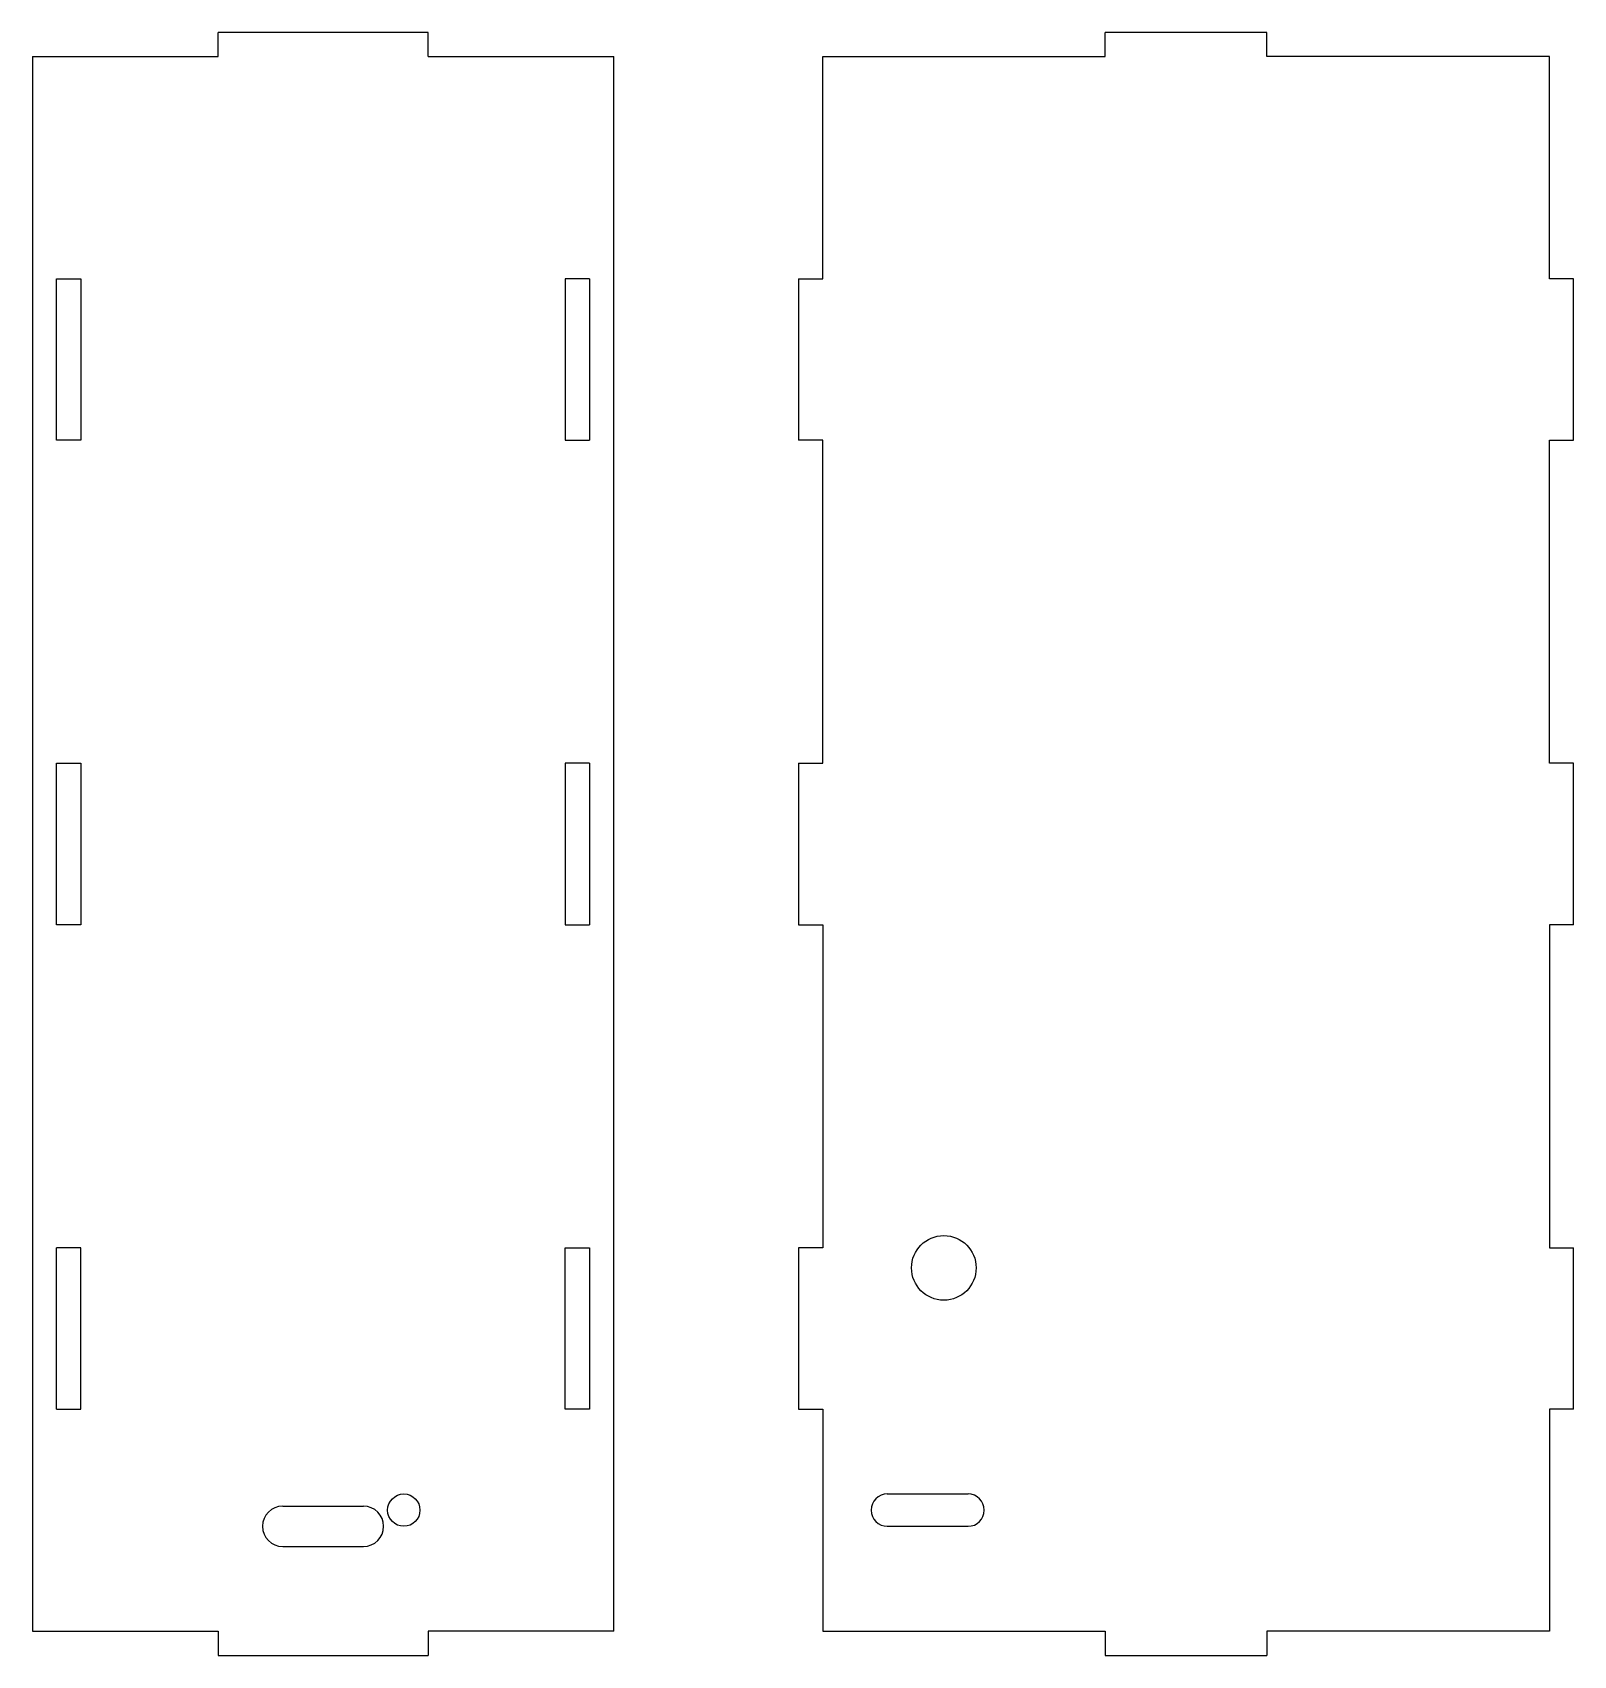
# Model space of a CAD drawing. Header units: millimetres. Extents: x 68 to 259, y 5 to 206.
import ezdxf

# ---------------------------------------------------------------- set-up
doc = ezdxf.new("R2010")
doc.units = ezdxf.units.MM
doc.layers.add('View015', color=7, linetype='CONTINUOUS')
doc.layers.add('View016', color=7, linetype='CONTINUOUS')

msp = doc.modelspace()

# ---------------------------------------------------------------- linework, layer by layer
at = {"layer": 'View015'}
for p, q in [((91.18, 203.36), (91.18, 206.36)), ((117.18, 206.36), (91.18, 206.36)), ((117.18, 203.36), (117.18, 206.36)), ((68.18, 203.36), (68.18, 8.36)), ((68.18, 203.36), (91.18, 203.36)), ((117.18, 203.36), (140.18, 203.36)), ((140.18, 8.36), (140.18, 203.36)), ((71.18, 175.86), (74.18, 175.86)), ((71.18, 155.86), (71.18, 175.86)), ((74.18, 175.86), (74.18, 155.86)), ((134.18, 175.86), (134.18, 155.86)), ((137.18, 175.86), (134.18, 175.86)), ((137.18, 175.86), (137.18, 155.86)), ((74.18, 155.86), (71.18, 155.86)), ((134.18, 155.86), (137.18, 155.86)), ((71.18, 115.86), (74.18, 115.86)), ((71.18, 95.86), (71.18, 115.86)), ((74.18, 115.86), (74.18, 95.86)), ((134.18, 115.86), (134.18, 95.86)), ((137.18, 115.86), (134.18, 115.86)), ((137.18, 115.86), (137.18, 95.86)), ((74.18, 95.86), (71.18, 95.86)), ((134.18, 95.86), (137.18, 95.86)), ((74.18, 55.86), (71.18, 55.86)), ((71.18, 35.86), (71.18, 55.86)), ((74.18, 35.86), (74.18, 55.86)), ((134.18, 35.86), (134.18, 55.86)), ((134.18, 55.86), (137.18, 55.86)), ((137.18, 55.86), (137.18, 35.86)), ((71.18, 35.86), (74.18, 35.86)), ((137.18, 35.86), (134.18, 35.86)), ((99.18, 23.86), (109.18, 23.86)), ((99.18, 18.86), (109.18, 18.86)), ((68.18, 8.36), (91.18, 8.36)), ((91.18, 8.36), (91.18, 5.36)), ((117.18, 8.36), (117.18, 5.36)), ((140.18, 8.36), (117.18, 8.36)), ((91.18, 5.36), (117.18, 5.36))]:
    msp.add_line(p, q, dxfattribs=at)
msp.add_circle((114.18, 23.36), 2, dxfattribs=at)
for centre, start, end in [((99.18, 21.36), 90, -90), ((109.18, 21.36), -90, 90)]:
    msp.add_arc(centre, 2.5, start, end, dxfattribs=at)
at = {"layer": 'View016'}
for p, q in [((201.07, 203.36), (201.07, 206.36)), ((221.07, 206.36), (201.07, 206.36)), ((221.07, 203.36), (221.07, 206.36)), ((166.07, 175.86), (166.07, 203.36)), ((166.07, 203.36), (201.07, 203.36)), ((256.07, 203.36), (221.07, 203.36)), ((256.07, 175.86), (256.07, 203.36)), ((163.07, 175.86), (163.07, 155.86)), ((163.07, 175.86), (166.07, 175.86)), ((259.07, 175.86), (256.07, 175.86)), ((259.07, 155.86), (259.07, 175.86)), ((166.07, 155.86), (163.07, 155.86)), ((166.07, 115.86), (166.07, 155.86)), ((256.07, 155.86), (259.07, 155.86)), ((256.07, 115.86), (256.07, 155.86)), ((163.07, 115.86), (166.07, 115.86)), ((163.07, 115.86), (163.07, 95.86)), ((259.07, 115.86), (256.07, 115.86)), ((259.07, 95.86), (259.07, 115.86)), ((163.07, 95.86), (166.07, 95.86)), ((166.07, 95.86), (166.07, 55.86)), ((259.07, 95.86), (256.07, 95.86)), ((256.07, 95.86), (256.07, 55.86)), ((166.07, 55.86), (163.07, 55.86)), ((163.07, 55.86), (163.07, 35.86)), ((256.07, 55.86), (259.07, 55.86)), ((259.07, 35.86), (259.07, 55.86)), ((163.07, 35.86), (166.07, 35.86)), ((166.07, 35.86), (166.07, 8.36)), ((256.07, 35.86), (256.07, 8.36)), ((259.07, 35.86), (256.07, 35.86)), ((174.07, 25.36), (184.07, 25.36)), ((174.07, 21.36), (184.07, 21.36)), ((166.07, 8.36), (201.07, 8.36)), ((201.07, 8.36), (201.07, 5.36)), ((221.07, 8.36), (221.07, 5.36)), ((256.07, 8.36), (221.07, 8.36)), ((201.07, 5.36), (221.07, 5.36))]:
    msp.add_line(p, q, dxfattribs=at)
msp.add_circle((181.07, 53.36), 4, dxfattribs=at)
for centre, start, end in [((174.07, 23.36), 90, -90), ((184.07, 23.36), -90, 90)]:
    msp.add_arc(centre, 2, start, end, dxfattribs=at)

doc.saveas('drawing.dxf')
